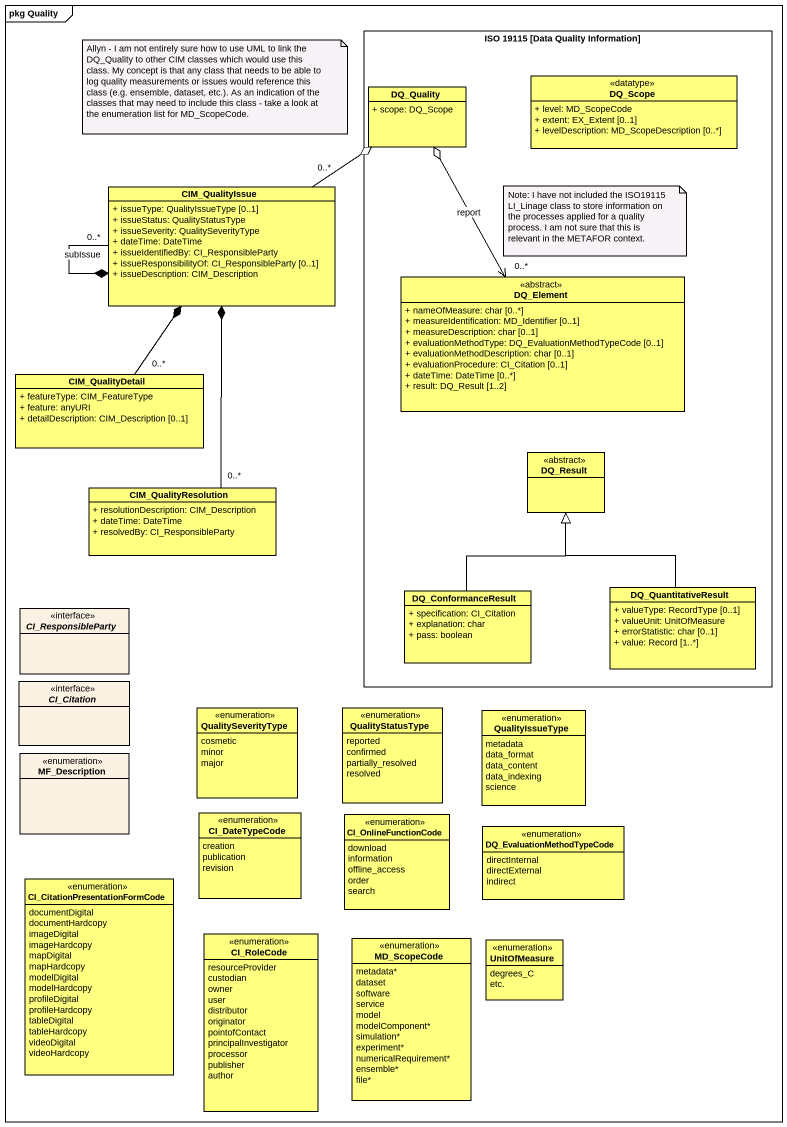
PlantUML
@startuml
mainframe pkg Quality
hide circle
hide empty members
skinparam classAttributeIconSize 0
rectangle "ISO 19115 [Data Quality Information]" as ISO_19115_Data_Quality {
  class DQ_Scope <<datatype>> #FFFF80 {
    + level: MD_ScopeCode
    + extent: EX_Extent [0..1]
    + levelDescription: MD_ScopeDescription [0..*]
  }
  class DQ_Quality #FFFF80 {
    + scope: DQ_Scope
  }
  class DQ_Element <<abstract>> #FFFF80 {
    + nameOfMeasure: char [0..*]
    + measureIdentification: MD_Identifier [0..1]
    + measureDescription: char [0..1]
    + evaluationMethodType: DQ_EvaluationMethodTypeCode [0..1]
    + evaluationMethodDescription: char [0..1]
    + evaluationProcedure: CI_Citation [0..1]
    + dateTime: DateTime [0..*]
    + result: DQ_Result [1..2]
  }
  class DQ_Result <<abstract>> #FFFF80
  class DQ_ConformanceResult #FFFF80 {
    + specification: CI_Citation
    + explanation: char
    + pass: boolean
  }
  class DQ_QuantitativeResult #FFFF80 {
    + valueType: RecordType [0..1]
    + valueUnit: UnitOfMeasure
    + errorStatistic: char [0..1]
    + value: Record [1..*]
  }
}
class CIM_QualityIssue #FFFF80 {
  + issueType: QualityIssueType [0..1]
  + issueStatus: QualityStatusType
  + issueSeverity: QualitySeverityType
  + dateTime: DateTime
  + issueIdentifiedBy: CI_ResponsibleParty
  + issueResponsibilityOf: CI_ResponsibleParty [0..1]
  + issueDescription: CIM_Description
}
class CIM_QualityDetail #FFFF80 {
  + featureType: CIM_FeatureType
  + feature: anyURI
  + detailDescription: CIM_Description [0..1]
}
class CIM_QualityResolution #FFFF80 {
  + resolutionDescription: CIM_Description
  + dateTime: DateTime
  + resolvedBy: CI_ResponsibleParty
}
interface CI_ResponsibleParty <<interface>>
interface CI_Citation <<interface>>
enum QualitySeverityType #FFFF80 {
  cosmetic
  minor
  major
}
enum QualityStatusType #FFFF80 {
  reported
  confirmed
  partially_resolved
  resolved
}
enum QualityIssueType #FFFF80 {
  metadata
  data_format
  data_content
  data_indexing
  science
}
enum MF_Description
enum CI_DateTypeCode #FFFF80 {
  creation
  publication
  revision
}
enum CI_OnlineFunctionCode #FFFF80 {
  download
  information
  offline_access
  order
  search
}
enum DQ_EvaluationMethodTypeCode #FFFF80 {
  directInternal
  directExternal
  indirect
}
enum "CI_CitationPresentationFormCode" as CI_CitationPresentationFormC #FFFF80 {
  documentDigital
  documentHardcopy
  imageDigital
  imageHardcopy
  mapDigital
  mapHardcopy
  modelDigital
  modelHardcopy
  profileDigital
  profileHardcopy
  tableDigital
  tableHardcopy
  videoDigital
  videoHardcopy
}
enum CI_RoleCode #FFFF80 {
  resourceProvider
  custodian
  owner
  user
  distributor
  originator
  pointofContact
  principalInvestigator
  processor
  publisher
  author
}
enum MD_ScopeCode #FFFF80 {
  metadata*
  dataset
  software
  service
  model
  modelComponent*
  simulation*
  experiment*
  numericalRequirement*
  ensemble*
  file*
}
enum UnitOfMeasure #FFFF80 {
  degrees_C
  etc.
}
CIM_QualityIssue "0..*" -up-o DQ_Quality
CIM_QualityIssue "0..*" --* CIM_QualityIssue : subIssue
DQ_Element "0..*" <-up-o DQ_Quality : report
CIM_QualityDetail "0..*" -up-* CIM_QualityIssue
CIM_QualityResolution "0..*" -up-* CIM_QualityIssue
DQ_ConformanceResult -up-|> DQ_Result
DQ_QuantitativeResult -up-|> DQ_Result
note as N1
  Allyn - I am not entirely sure how to use UML to link the DQ_Quality to other CIM classes which would use this class. My concept is that any class that needs to be able to log quality measurements or issues would reference this class (e.g. ensemble, dataset, etc.). As an indication of the classes that may need to include this class - take a look at the enumeration list for MD_ScopeCode.
end note
note as N2
  Note: I have not included the ISO19115 LI_Linage class to store information on the processes applied for a quality process. I am not sure that this is relevant in the METAFOR context.
end note
@enduml
